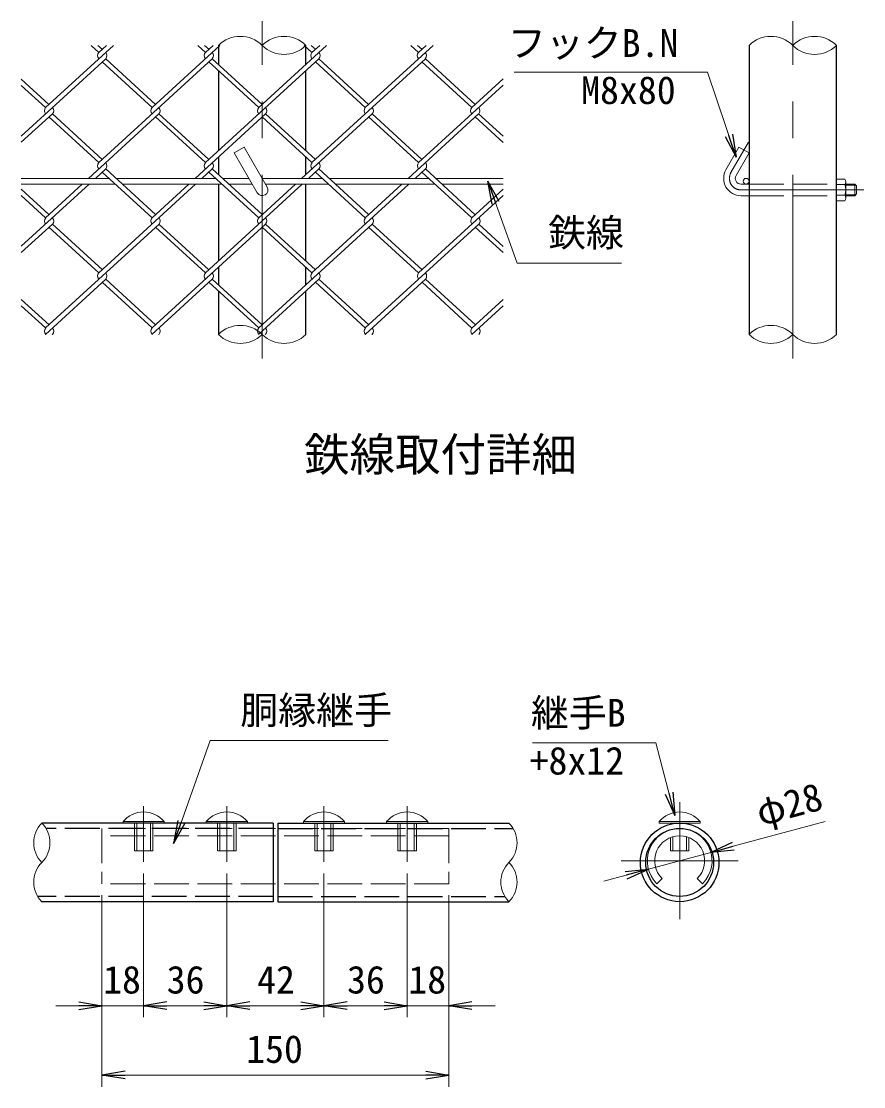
# Model space of a CAD drawing. Units: millimetres, scale not verified, with parts at other scales. Extents: x -4200 to 4200, y -2970 to 2970.
# Drawn here: x 1075 to 2532, y -1042 to 802 of the extents above; entities that cross this region are included whole.
import ezdxf
from ezdxf.enums import TextEntityAlignment as Align

# ---------------------------------------------------------------- set-up
doc = ezdxf.new("R2010")
doc.units = ezdxf.units.MM
doc.header["$LTSCALE"] = 10
doc.linetypes.add('DASHED', pattern=[7.5, 6, -1.5])
doc.linetypes.add('USER1', pattern=[50.8, 31.75, -6.35, 6.35, -6.35])
for name, color, linetype, lineweight in [('0-0_D-STR1', 1, 'Continuous', 25), ('0-1_D-STR3', 3, 'Continuous', 13), ('0-2_D-BMK', 2, 'USER1', 13), ('0-3_D-STR-DIM', 7, 'Continuous', 13), ('0-9_D-TTL-TXT', 7, 'Continuous', 25), ('0-A_D-STR-TXT', 7, 'Continuous', 13), ('0-B_D-STR2', 7, 'Continuous', 13)]:
    doc.layers.add(name, color=color, linetype=linetype, lineweight=lineweight)
doc.layers.add('0-4_0', color=7, linetype='Continuous')
doc.styles.add('ＭＳ ゴシック', font='')
doc.styles.get('ＭＳ ゴシック').set_extended_font_data('MS Gothic')

# ---------------------------------------------------------------- blocks, each defined once
blk = doc.blocks.new('_Open')
at = {"layer": '0-4_0'}
blk.add_line((-10, 1.667), (0, 0), dxfattribs=at)
blk.add_lwpolyline([(-10, -1.667), (0, 0), (-10, 0)], dxfattribs=at)

msp = doc.modelspace()

# ---------------------------------------------------------------- linework, layer by layer
at = {"layer": '0-0_D-STR1'}
for p, q in [((1416.33, 759.86), (1416.33, 726.9)), ((1567.58, 727.17), (1567.58, 759.86)), ((2334.11, 759.86), (2334.11, 259.86)), ((2485.36, 259.86), (2485.36, 759.86)), ((1416.33, 716.05), (1416.33, 577.73)), ((1567.58, 577.45), (1567.58, 716.32)), ((1416.33, 566.88), (1416.33, 536.3)), ((1567.58, 536.57), (1567.58, 566.6)), ((1416.33, 519.86), (1416.33, 387.13)), ((1567.58, 386.86), (1567.58, 519.86)), ((1416.33, 376.28), (1416.33, 345.7)), ((1567.58, 345.97), (1567.58, 376.01)), ((1416.33, 334.85), (1416.33, 259.86)), ((1567.58, 259.86), (1567.58, 335.12)), ((1510.86, -585.5), (1110.86, -585.5)), ((1510.86, -585.5), (1510.86, -721.5)), ((1518.86, -585.5), (1518.86, -721.5)), ((1518.86, -585.5), (1918.86, -585.5)), ((1510.86, -721.5), (1110.86, -721.5)), ((1518.86, -721.5), (1918.86, -721.5))]:
    msp.add_line(p, q, dxfattribs=at)
at = {"layer": '0-0_D-STR1', "linetype": 'DASHED'}
for p, q in [((1510.86, -594.7), (1118.01, -594.7)), ((1518.86, -594.7), (1926.01, -594.7)), ((1510.86, -712.3), (1103.7, -712.3)), ((1518.86, -712.3), (1911.7, -712.3))]:
    msp.add_line(p, q, dxfattribs=at)
at = {"layer": '0-0_D-STR1'}
for radius in [68, 58.8]:
    msp.add_circle((2214.16, -653.5), radius, dxfattribs=at)
at = {"layer": '0-1_D-STR3'}
for p, q in [((1443.48, 573.83), (1460.8, 583.83)), ((1443.48, 573.83), (1483.3, 504.86)), ((1460.8, 583.83), (1500.62, 514.86)), ((2316.79, 583.83), (2294.29, 544.86)), ((2334.11, 573.83), (2311.61, 534.86)), ((2334.11, 573.83), (2316.79, 583.83)), ((1227.2, 529.86), (1075.29, 529.86)), ((1238.12, 519.86), (1075.29, 519.86)), ((1411.52, 529.86), (1239.05, 529.86)), ((1422.44, 519.86), (1249.96, 519.86)), ((1468.86, 529.86), (1423.37, 529.86)), ((1474.64, 519.86), (1434.28, 519.86)), ((1595.84, 529.86), (1491.96, 529.86)), ((1606.76, 519.86), (1497.73, 519.86)), ((1780.16, 529.86), (1607.69, 529.86)), ((1791.08, 519.86), (1618.6, 519.86)), ((1908.62, 529.86), (1792, 529.86)), ((1908.62, 519.86), (1802.92, 519.86)), ((2320.27, 519.86), (2334.11, 519.86)), ((2485.36, 528.61), (2485.36, 491.11)), ((2485.36, 528.61), (2499.86, 528.61)), ((2499.86, 519.23), (2485.36, 519.23)), ((2501.61, 524.66), (2501.61, 495.74)), ((2501.61, 519.86), (2517.27, 519.86)), ((2501.61, 518.11), (2519.02, 518.11)), ((2517.27, 519.86), (2517.27, 499.86)), ((2520.27, 516.86), (2517.27, 519.86)), ((2520.27, 516.86), (2520.27, 502.86)), ((2520.27, 516.86), (2520.27, 502.86)), ((2320.27, 499.86), (2334.11, 499.86)), ((2499.86, 500.48), (2485.36, 500.48)), ((2501.61, 501.61), (2519.02, 501.61)), ((2501.61, 499.86), (2517.27, 499.86)), ((2517.27, 499.86), (2520.27, 502.86)), ((2485.36, 491.11), (2499.86, 491.11)), ((1251.26, -582.72), (1322.46, -582.72)), ((1251.26, -582.72), (1251.26, -585.5)), ((1251.26, -585.5), (1322.46, -585.5)), ((1322.46, -582.72), (1322.46, -585.5)), ((1395.26, -582.72), (1466.46, -582.72)), ((1395.26, -582.72), (1395.26, -585.5)), ((1395.26, -585.5), (1466.46, -585.5)), ((1466.46, -582.72), (1466.46, -585.5)), ((1634.46, -582.72), (1563.26, -582.72)), ((1563.26, -582.72), (1563.26, -585.5)), ((1634.46, -585.5), (1563.26, -585.5)), ((1634.46, -582.72), (1634.46, -585.5)), ((1778.46, -582.72), (1707.26, -582.72)), ((1707.26, -582.72), (1707.26, -585.5)), ((1778.46, -585.5), (1707.26, -585.5)), ((1778.46, -582.72), (1778.46, -585.5)), ((2249.76, -582.72), (2178.56, -582.72)), ((2178.56, -582.72), (2178.56, -585.5)), ((2249.76, -585.5), (2178.56, -585.5)), ((2198.16, -585.5), (2198.16, -587.41)), ((2202.16, -585.5), (2202.16, -586.56)), ((2226.16, -585.5), (2226.16, -586.56)), ((2230.16, -585.5), (2230.16, -587.41)), ((2249.76, -582.72), (2249.76, -585.5)), ((2198.16, -610.57), (2198.16, -633.5)), ((2202.16, -609.2), (2202.16, -633.5)), ((2226.16, -609.2), (2226.16, -633.5)), ((2230.16, -610.57), (2230.16, -633.5)), ((2230.16, -633.5), (2198.16, -633.5)), ((2183.62, -681.24), (2174.57, -690.29)), ((2244.71, -681.24), (2253.76, -690.29))]:
    msp.add_line(p, q, dxfattribs=at)
at = {"layer": '0-1_D-STR3', "linetype": 'DASHED'}
for p, q in [((2334.11, 519.86), (2485.36, 519.86)), ((2334.11, 499.86), (2485.36, 499.86)), ((1270.86, -585.5), (1270.86, -633.5)), ((1274.86, -585.5), (1274.86, -633.5)), ((1298.86, -585.5), (1298.86, -633.5)), ((1302.86, -585.5), (1302.86, -633.5)), ((1414.86, -585.5), (1414.86, -633.5)), ((1418.86, -585.5), (1418.86, -633.5)), ((1442.86, -585.5), (1442.86, -633.5)), ((1446.86, -585.5), (1446.86, -633.5)), ((1582.86, -585.5), (1582.86, -633.5)), ((1586.86, -585.5), (1586.86, -633.5)), ((1610.86, -585.5), (1610.86, -633.5)), ((1614.86, -585.5), (1614.86, -633.5)), ((1726.86, -585.5), (1726.86, -633.5)), ((1730.86, -585.5), (1730.86, -633.5)), ((1754.86, -585.5), (1754.86, -633.5)), ((1758.86, -585.5), (1758.86, -633.5)), ((1214.86, -594.7), (1214.86, -690.29)), ((1814.86, -594.7), (1214.86, -594.7)), ((1814.86, -607.5), (1214.86, -607.5)), ((1814.86, -594.7), (1814.86, -690.29)), ((1270.86, -633.5), (1302.86, -633.5)), ((1414.86, -633.5), (1446.86, -633.5)), ((1614.86, -633.5), (1582.86, -633.5)), ((1758.86, -633.5), (1726.86, -633.5)), ((1814.86, -690.29), (1214.86, -690.29))]:
    msp.add_line(p, q, dxfattribs=at)
at = {"layer": '0-1_D-STR3'}
msp.add_circle((2329.11, 524.86), 5, dxfattribs=at)
for centre, radius, start, end in [((2320.27, 529.86), 30, 150, 270), ((2320.27, 529.86), 10, 150, 270), ((2494.61, 523.92), 7.04, 318.21899, 41.78101), ((2475.62, 509.86), 25.99, 338.85295, 21.14705), ((1491.96, 509.86), 10, 210, 30), ((2494.45, 495.8), 7.15, 319.0514, 40.9486), ((1286.86, -613.1), 46.8, 40.47549, 139.52451), ((1430.86, -613.1), 46.8, 40.47549, 139.52451), ((1598.86, -613.1), 46.8, 40.47549, 139.52451), ((1742.86, -613.1), 46.8, 40.47549, 139.52451), ((2214.16, -613.1), 46.8, 40.47549, 139.52451), ((2214.16, -650.7), 56, 315, 225), ((2214.16, -650.7), 43.2, 315, 225)]:
    msp.add_arc(centre, radius, start, end, dxfattribs=at)
at = {"layer": '0-2_D-BMK'}
for p, q in [((1491.96, 218.19), (1491.96, 801.52)), ((2409.73, 218.19), (2409.73, 801.52)), ((2333.2, 592.27), (2302.95, 539.86)), ((2320.27, 509.86), (2532.49, 509.86)), ((2214.16, -549.44), (2214.16, -751.95)), ((1286.86, -556.36), (1286.86, -652.79)), ((1430.86, -556.36), (1430.86, -652.79)), ((1598.86, -556.36), (1598.86, -652.79)), ((1742.86, -556.36), (1742.86, -652.79)), ((2112.91, -650.7), (2315.42, -650.7))]:
    msp.add_line(p, q, dxfattribs=at)
msp.add_arc((2320.27, 529.86), 20, 150, 270, dxfattribs=at)
at = {"layer": '0-3_D-STR-DIM'}
for p, q in [((2466.02, -582.64), (2306.84, -625.65)), ((2160.1, -665.31), (2268.22, -636.09)), ((1286.86, -672.79), (1286.86, -921.5)), ((1286.86, -672.79), (1286.86, -921.5)), ((1430.86, -672.79), (1430.86, -921.5)), ((1430.86, -672.79), (1430.86, -921.5)), ((1598.86, -672.79), (1598.86, -921.5)), ((1598.86, -672.79), (1598.86, -921.5)), ((1742.86, -672.79), (1742.86, -921.5)), ((1742.86, -672.79), (1742.86, -921.5)), ((2121.49, -675.74), (2082.87, -686.18)), ((1214.86, -710.29), (1214.86, -921.5)), ((1214.86, -710.29), (1214.86, -1041.5)), ((1814.86, -710.29), (1814.86, -921.5)), ((1814.86, -710.29), (1814.86, -1041.5)), ((1174.86, -901.5), (1134.86, -901.5)), ((1214.86, -901.5), (1286.86, -901.5)), ((1326.86, -901.5), (1366.86, -901.5)), ((1326.86, -901.5), (1390.86, -901.5)), ((1470.86, -901.5), (1558.86, -901.5)), ((1638.86, -901.5), (1702.86, -901.5)), ((1702.86, -901.5), (1662.86, -901.5)), ((1742.86, -901.5), (1814.86, -901.5)), ((1854.86, -901.5), (1894.86, -901.5)), ((1254.86, -1021.5), (1774.86, -1021.5))]:
    msp.add_line(p, q, dxfattribs=at)
for centre, radius, start, end in [((1454.15, 721.8), 53.65, 45.18146, 134.81854), ((1529.77, 721.8), 53.65, 45.18146, 134.81854), ((2371.92, 721.8), 53.65, 45.18146, 134.81854), ((2447.54, 721.8), 53.65, 45.18146, 134.81854), ((1529.77, 797.91), 53.65, 225.18146, 314.81854), ((2447.54, 797.91), 53.65, 225.18146, 314.81854), ((1454.15, 221.8), 53.65, 45.18146, 134.81854), ((1454.15, 297.91), 53.65, 225.18146, 314.81854), ((1529.77, 297.91), 53.65, 225.18146, 314.81854), ((2371.92, 221.8), 53.65, 45.18146, 134.81854), ((2371.92, 297.91), 53.65, 225.18146, 314.81854), ((2447.54, 297.91), 53.65, 225.18146, 314.81854), ((1145.07, -619.5), 48.24, 135.18146, 224.81854), ((1076.64, -619.5), 48.24, 315.18146, 44.81854), ((1884.64, -619.5), 48.24, 315.18146, 44.81854), ((1145.07, -687.5), 48.24, 135.18146, 224.81854), ((1953.07, -687.5), 48.24, 135.18146, 224.81854), ((1884.64, -687.5), 48.24, 315.18146, 44.81854)]:
    msp.add_arc(centre, radius, start, end, dxfattribs=at)
at = {"layer": '0-A_D-STR-TXT'}
for points in [[(1928, 713.52), (2262.17, 713.52), (2311.11, 568.14)], [(2113.7, 383.12), (1932.82, 383.12), (1883.17, 523.34)], [(1709.76, -442.58), (1401.73, -442.58), (1339.46, -618.98)], [(1959.68, -446.46), (2173.04, -446.46), (2205.31, -570.58)]]:
    msp.add_lwpolyline(points, dxfattribs=at)
at = {"layer": '0-B_D-STR2'}
for p, q in [((1234.61, 759.86), (1117.25, 652.31)), ((1209.41, 747.61), (1196.05, 759.86)), ((1215.33, 753.04), (1207.89, 759.86)), ((1222.77, 759.86), (1209.41, 747.61)), ((1418.93, 759.86), (1301.57, 652.31)), ((1393.73, 747.61), (1380.37, 759.86)), ((1399.65, 753.04), (1392.21, 759.86)), ((1407.09, 759.86), (1393.73, 747.61)), ((1603.25, 759.86), (1485.89, 652.31)), ((1578.05, 747.61), (1564.69, 759.86)), ((1583.97, 753.04), (1576.53, 759.86)), ((1591.41, 759.86), (1578.05, 747.61)), ((1787.57, 759.86), (1670.21, 652.31)), ((1762.37, 747.61), (1749.01, 759.86)), ((1768.29, 753.04), (1760.85, 759.86)), ((1775.73, 759.86), (1762.37, 747.61)), ((1221.25, 736.76), (1075.29, 603.01)), ((1405.57, 736.76), (1209.41, 557.01)), ((1301.57, 652.31), (1215.33, 731.34)), ((1307.49, 657.74), (1221.25, 736.76)), ((1589.89, 736.76), (1393.73, 557.01)), ((1485.89, 652.31), (1399.65, 731.34)), ((1491.81, 657.74), (1405.57, 736.76)), ((1774.21, 736.76), (1578.05, 557.01)), ((1670.21, 652.31), (1583.97, 731.34)), ((1676.13, 657.74), (1589.89, 736.76)), ((1854.53, 652.31), (1768.29, 731.34)), ((1860.45, 657.74), (1774.21, 736.76)), ((1123.17, 657.74), (1075.29, 701.61)), ((1908.62, 701.88), (1854.53, 652.31)), ((1117.25, 652.31), (1075.29, 690.76)), ((1908.62, 691.03), (1762.37, 557.01)), ((1129.09, 641.46), (1075.29, 592.16)), ((1209.41, 557.01), (1123.17, 636.04)), ((1215.33, 562.44), (1129.09, 641.46)), ((1313.41, 641.46), (1191.62, 529.86)), ((1393.73, 557.01), (1307.49, 636.04)), ((1399.65, 562.44), (1313.41, 641.46)), ((1497.73, 641.46), (1375.94, 529.86)), ((1578.05, 557.01), (1491.81, 636.04)), ((1583.97, 562.44), (1497.73, 641.46)), ((1682.05, 641.46), (1560.25, 529.86)), ((1762.37, 557.01), (1676.13, 636.04)), ((1768.29, 562.44), (1682.05, 641.46)), ((1866.37, 641.46), (1744.57, 529.86)), ((1908.62, 591.89), (1860.45, 636.04)), ((1908.62, 602.74), (1866.37, 641.46)), ((1221.25, 546.16), (1203.46, 529.86)), ((1301.57, 461.71), (1215.33, 540.74)), ((1307.49, 467.14), (1221.25, 546.16)), ((1405.57, 546.16), (1387.78, 529.86)), ((1485.89, 461.71), (1399.65, 540.74)), ((1491.81, 467.14), (1405.57, 546.16)), ((1589.89, 546.16), (1572.1, 529.86)), ((1670.21, 461.71), (1583.97, 540.74)), ((1676.13, 467.14), (1589.89, 546.16)), ((1774.21, 546.16), (1756.42, 529.86)), ((1854.68, 461.58), (1768.29, 540.74)), ((1860.6, 467), (1774.21, 546.16)), ((1192.54, 519.86), (1075.29, 412.42)), ((1180.7, 519.86), (1117.25, 461.71)), ((1376.86, 519.86), (1209.41, 366.41)), ((1365.02, 519.86), (1301.57, 461.71)), ((1561.18, 519.86), (1393.73, 366.41)), ((1549.34, 519.86), (1485.89, 461.71)), ((1745.5, 519.86), (1578.05, 366.41)), ((1733.66, 519.86), (1670.21, 461.71)), ((1123.17, 467.14), (1075.29, 511.01)), ((1117.25, 461.71), (1075.29, 500.16)), ((1908.62, 500.16), (1762.52, 366.28)), ((1908.62, 511.01), (1854.68, 461.58)), ((1129.09, 450.86), (1075.29, 401.56)), ((1313.56, 450.73), (1117.4, 270.98)), ((1209.56, 366.28), (1123.17, 445.44)), ((1215.48, 371.7), (1129.09, 450.86)), ((1497.73, 450.86), (1301.57, 271.12)), ((1393.73, 366.41), (1307.49, 445.44)), ((1399.65, 371.84), (1313.41, 450.86)), ((1682.05, 450.86), (1485.89, 271.12)), ((1578.05, 366.41), (1491.81, 445.44)), ((1583.97, 371.84), (1497.73, 450.86)), ((1866.52, 450.73), (1670.36, 270.98)), ((1762.52, 366.28), (1676.13, 445.44)), ((1768.44, 371.7), (1682.05, 450.86)), ((1908.62, 401.29), (1860.6, 445.3)), ((1908.62, 412.14), (1866.52, 450.73)), ((1221.4, 355.43), (1117.1, 259.86)), ((1307.49, 276.54), (1221.25, 355.56)), ((1405.57, 355.56), (1301.13, 259.86)), ((1491.81, 276.54), (1405.57, 355.56)), ((1589.89, 355.56), (1485.45, 259.86)), ((1676.28, 276.41), (1589.89, 355.56)), ((1774.36, 355.43), (1670.06, 259.86)), ((1860.74, 276.27), (1774.36, 355.43)), ((1301.57, 271.12), (1215.33, 350.14)), ((1485.89, 271.12), (1399.65, 350.14)), ((1670.36, 270.98), (1583.97, 350.14)), ((1854.82, 270.84), (1768.44, 350)), ((1123.32, 276.41), (1075.29, 320.41)), ((1908.62, 320.14), (1854.82, 270.84)), ((1117.4, 270.98), (1075.29, 309.56)), ((1908.62, 309.29), (1854.68, 259.86)), ((1129.24, 260.13), (1128.94, 259.86)), ((1129.54, 259.86), (1129.24, 260.13)), ((1313.41, 260.26), (1312.97, 259.86)), ((1313.86, 259.86), (1313.41, 260.26)), ((1497.73, 260.26), (1497.29, 259.86)), ((1498.18, 259.86), (1497.73, 260.26)), ((1682.2, 260.13), (1681.9, 259.86)), ((1682.49, 259.86), (1682.2, 260.13)), ((1866.67, 259.99), (1866.52, 259.86)), ((1866.81, 259.86), (1866.67, 259.99))]:
    msp.add_line(p, q, dxfattribs=at)
for centre, start, end in [((1215.32, 742.17), 137.5, 222.5), ((1215.32, 742.17), 317.5, 42.5), ((1399.64, 742.17), 137.5, 222.5), ((1399.64, 742.17), 317.5, 42.5), ((1583.96, 742.17), 137.5, 222.5), ((1583.96, 742.17), 317.5, 42.5), ((1768.27, 742.17), 137.5, 222.5), ((1768.27, 742.17), 317.5, 42.5), ((1123.3, 646.74), 137.5, 222.5), ((1123.3, 646.74), 317.5, 42.5), ((1307.49, 646.89), 137.5, 222.5), ((1307.49, 646.89), 317.5, 42.5), ((1491.81, 646.89), 137.5, 222.5), ((1491.81, 646.89), 317.5, 42.5), ((1676.26, 646.74), 137.5, 222.5), ((1676.26, 646.74), 317.5, 42.5), ((1860.58, 646.74), 137.5, 222.5), ((1860.58, 646.74), 317.5, 42.5), ((1215.32, 551.58), 137.5, 222.5), ((1215.32, 551.58), 317.5, 42.5), ((1399.8, 551.45), 137.5, 222.5), ((1399.8, 551.45), 317.5, 42.5), ((1584.12, 551.45), 137.5, 222.5), ((1584.12, 551.45), 317.5, 42.5), ((1768.44, 551.45), 137.5, 222.5), ((1768.44, 551.45), 317.5, 42.5), ((1123.45, 456), 137.5, 222.5), ((1123.45, 456), 317.5, 42.5), ((1307.64, 456.15), 137.5, 222.5), ((1307.64, 456.15), 317.5, 42.5), ((1491.96, 456.15), 137.5, 222.5), ((1491.96, 456.15), 317.5, 42.5), ((1676.41, 456), 137.5, 222.5), ((1676.41, 456), 317.5, 42.5), ((1860.73, 456), 137.5, 222.5), ((1860.73, 456), 317.5, 42.5), ((1215.32, 360.98), 137.5, 222.5), ((1215.32, 360.98), 317.5, 42.5), ((1399.8, 360.85), 137.5, 222.5), ((1399.8, 360.85), 317.5, 42.5), ((1584.12, 360.85), 137.5, 222.5), ((1584.12, 360.85), 317.5, 42.5), ((1768.44, 360.85), 137.5, 222.5), ((1768.44, 360.85), 317.5, 42.5), ((1123.45, 265.41), 137.5, 222.5), ((1123.45, 265.41), 317.5, 42.5), ((1307.64, 265.55), 137.5, 222.5), ((1307.64, 265.55), 317.5, 42.5), ((1491.96, 265.55), 137.5, 222.5), ((1491.96, 265.55), 317.5, 42.5), ((1676.41, 265.41), 137.5, 222.5), ((1676.41, 265.41), 317.5, 42.5), ((1860.73, 265.41), 137.5, 222.5), ((1860.73, 265.41), 317.5, 42.5)]:
    msp.add_arc(centre, 8.03, start, end, dxfattribs=at)

# ---------------------------------------------------------------- block references
at = {"layer": '0-3_D-STR-DIM', "xscale": 4, "yscale": 4}
for p, rotation in [((2268.22, -636.09), 195.12217), ((2160.1, -665.31), 15.12217), ((1286.86, -901.5), 180), ((1286.86, -901.5), 180), ((1430.86, -901.5), 180), ((1598.86, -901.5), 180), ((1814.86, -901.5), 180), ((1214.86, -1021.5), 180)]:
    msp.add_blockref('_Open', p, dxfattribs=dict(at, rotation=rotation))
for p in [(1214.86, -901.5), (1430.86, -901.5), (1598.86, -901.5), (1742.86, -901.5), (1742.86, -901.5), (1814.86, -1021.5)]:
    msp.add_blockref('_Open', p, dxfattribs=at)
at = {"layer": '0-A_D-STR-TXT', "xscale": 4, "yscale": 4}
for p, rotation in [((2311.75, 566.24), 288.60308), ((1882.5, 525.22), 109.50173), ((2205.82, -572.52), 284.57643), ((1338.8, -620.86), 250.55783)]:
    msp.add_blockref('_Open', p, dxfattribs=dict(at, rotation=rotation))

# ---------------------------------------------------------------- texts
at = {"layer": '0-3_D-STR-DIM', "style": 'ＭＳ ゴシック'}
msp.add_text('φ28', height=48.09, rotation=15.122, dxfattribs=at).set_placement((2357.91, -604.86), align=Align.BOTTOM_LEFT)
for s, p in [('18', (1216.83, -894.75)), ('36', (1326.76, -894.75)), ('42', (1483.13, -894.75)), ('36', (1638.76, -894.75)), ('18', (1744.83, -894.75)), ('150', (1464.21, -1014.75))]:
    msp.add_text(s, height=48.09, dxfattribs=at).set_placement(p, align=Align.BOTTOM_LEFT)
at = {"layer": '0-9_D-TTL-TXT', "style": 'ＭＳ ゴシック'}
msp.add_text('鉄線取付詳細', height=57.7, dxfattribs=at).set_placement((1564.36, 6.09), align=Align.BOTTOM_LEFT)
at = {"layer": '0-A_D-STR-TXT', "style": 'ＭＳ ゴシック'}
for s, p in [('フックB.N', (1917.09, 725.47)), ('M8x80', (2043.74, 644.07)), ('鉄線', (1986.54, 397.49)), ('胴縁継手', (1454.17, -428.6)), ('継手B', (1956.88, -433.11)), ('+8x12', (1954.6, -515.91))]:
    msp.add_text(s, height=48.09, dxfattribs=at).set_placement(p, align=Align.BOTTOM_LEFT)

doc.saveas('drawing.dxf')
